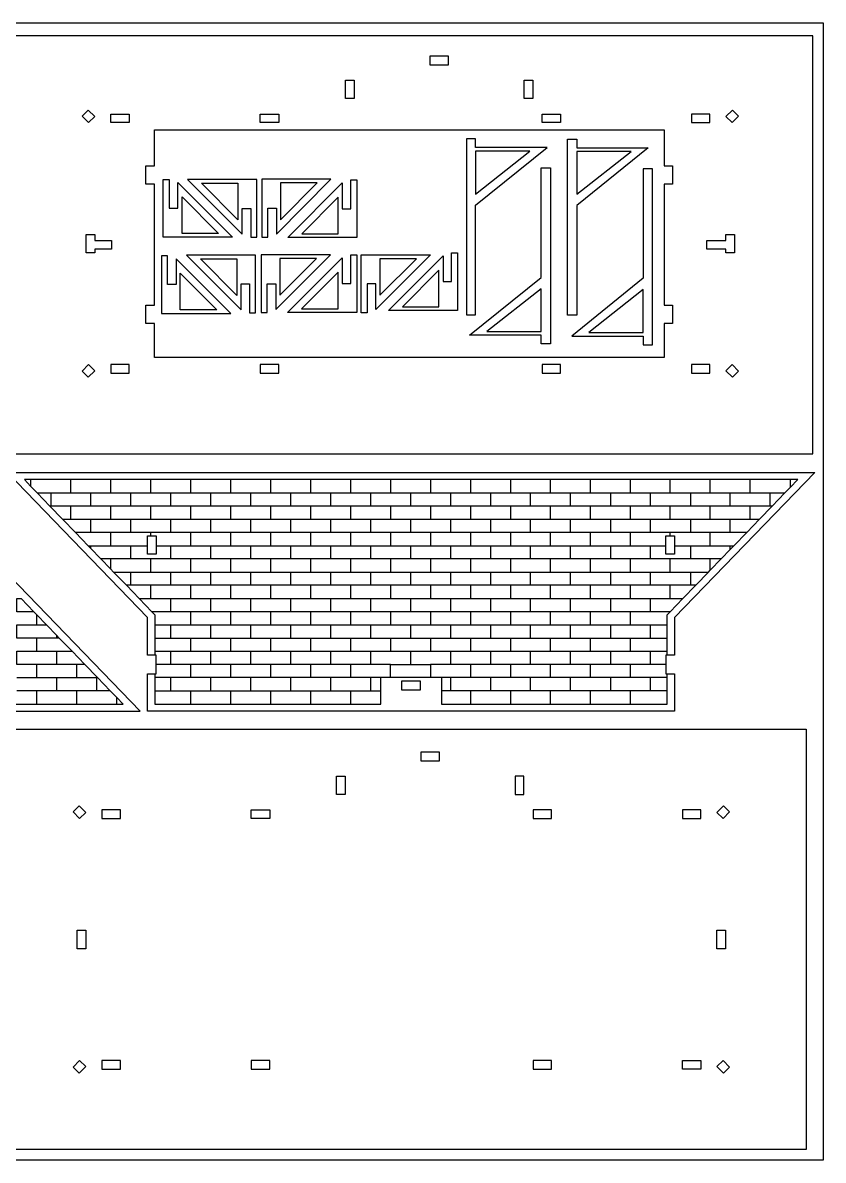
# Model space of a CAD drawing. Extents: x 6.2 to 29.2, y 10.5 to 27.
# Drawn here: x 17.58 to 29.17, y 10.54 to 26.99 of the extents above; entities that cross this region are included whole.
import ezdxf

# ---------------------------------------------------------------- set-up
doc = ezdxf.new("R2010")
doc.units = 0
doc.header["$MEASUREMENT"] = 0
doc.layers.get('0').update_dxf_attribs({"linetype": 'CONTINUOUS'})
doc.layers.add('ENGRAVING', color=1, linetype='CONTINUOUS')

msp = doc.modelspace()

# ---------------------------------------------------------------- linework, layer by layer
for points in [[(6.229, 10.538), (6.229, 26.994), (29.167, 26.994), (29.167, 10.538)], [(17.336, 20.758), (29.017, 20.758), (29.017, 26.807), (17.336, 26.807)], [(23.476, 26.509), (23.476, 26.384), (23.743, 26.384), (23.743, 26.509)], [(22.255, 25.896), (22.255, 26.163), (22.38, 26.163), (22.38, 25.896)], [(24.839, 25.896), (24.839, 26.163), (24.964, 26.163), (24.964, 25.896)], [(18.537, 25.549), (18.625, 25.638), (18.531, 25.732), (18.443, 25.644)], [(18.858, 25.549), (18.858, 25.674), (19.125, 25.674), (19.125, 25.549)], [(21.02, 25.549), (21.02, 25.674), (21.287, 25.674), (21.287, 25.549)], [(25.098, 25.549), (25.098, 25.674), (25.365, 25.674), (25.365, 25.549)], [(27.259, 25.674), (27.259, 25.549), (27.526, 25.549), (27.526, 25.674)], [(27.847, 25.549), (27.942, 25.644), (27.853, 25.732), (27.759, 25.638)], [(19.49, 22.151), (19.49, 22.641), (19.365, 22.641), (19.365, 22.908), (19.49, 22.908), (19.49, 24.657), (19.365, 24.657), (19.365, 24.924), (19.49, 24.924), (19.49, 25.447), (26.863, 25.447), (26.863, 24.924), (26.988, 24.924), (26.988, 24.657), (26.863, 24.657), (26.863, 22.908), (26.988, 22.908), (26.988, 22.641), (26.863, 22.641), (26.863, 22.151)], [(24.003, 25.314), (24.003, 22.768), (24.136, 22.768), (24.136, 24.354), (25.172, 25.189), (24.136, 25.189), (24.136, 25.314)], [(25.467, 22.766), (25.467, 25.312), (25.6, 25.312), (25.6, 25.187), (26.636, 25.187), (25.6, 24.351), (25.6, 22.766)], [(24.136, 24.515), (24.922, 25.136), (24.136, 25.136)], [(25.6, 24.513), (26.387, 25.133), (25.6, 25.133)], [(24.049, 22.473), (25.085, 23.308), (25.085, 24.894), (25.218, 24.894), (25.218, 22.348), (25.085, 22.348), (25.085, 22.473)], [(25.527, 22.462), (26.562, 22.462), (26.562, 22.337), (26.696, 22.337), (26.696, 24.883), (26.562, 24.883), (26.562, 23.297)], [(19.618, 23.892), (19.618, 24.728), (19.704, 24.728), (19.704, 24.31), (19.829, 24.31), (19.829, 24.683), (20.619, 23.892)], [(19.968, 24.727), (20.758, 23.936), (20.758, 24.309), (20.883, 24.309), (20.883, 23.891), (20.969, 23.891), (20.969, 24.727)], [(21.13, 23.893), (21.13, 24.311), (21.255, 24.311), (21.255, 23.938), (22.044, 24.729), (21.044, 24.729), (21.044, 23.893)], [(21.419, 23.886), (22.208, 24.677), (22.208, 24.304), (22.333, 24.304), (22.333, 24.722), (22.419, 24.722), (22.419, 23.886)], [(20.17, 24.674), (20.698, 24.674), (20.698, 24.143)], [(21.314, 24.145), (21.842, 24.676), (21.314, 24.676)], [(19.889, 23.945), (19.889, 24.476), (20.417, 23.945)], [(21.621, 23.94), (22.149, 23.94), (22.149, 24.47)], [(18.5, 23.665), (18.5, 23.932), (18.625, 23.932), (18.625, 23.845), (18.87, 23.845), (18.87, 23.72), (18.625, 23.72), (18.625, 23.665)], [(27.482, 23.72), (27.482, 23.845), (27.759, 23.845), (27.759, 23.932), (27.884, 23.932), (27.884, 23.665), (27.759, 23.665), (27.759, 23.72)], [(19.593, 22.788), (20.594, 22.788), (19.804, 23.579), (19.804, 23.206), (19.679, 23.206), (19.679, 23.624), (19.593, 23.624)], [(19.952, 23.633), (20.742, 22.842), (20.742, 23.215), (20.867, 23.215), (20.867, 22.797), (20.953, 22.797), (20.953, 23.633)], [(20.154, 23.579), (20.682, 23.579), (20.682, 23.049)], [(21.12, 22.8), (21.12, 23.218), (21.245, 23.218), (21.245, 22.845), (22.035, 23.636), (21.034, 23.636), (21.034, 22.8)], [(21.305, 23.052), (21.833, 23.583), (21.305, 23.583)], [(21.416, 22.803), (22.206, 23.594), (22.206, 23.22), (22.331, 23.22), (22.331, 23.638), (22.417, 23.638), (22.417, 22.803)], [(22.567, 22.799), (22.481, 22.799), (22.481, 23.635), (23.482, 23.635), (22.692, 22.844), (22.692, 23.217), (22.567, 23.217)], [(22.752, 23.051), (23.28, 23.581), (22.752, 23.581)], [(22.875, 22.832), (23.665, 23.623), (23.665, 23.25), (23.79, 23.25), (23.79, 23.668), (23.876, 23.668), (23.876, 22.832)], [(19.864, 22.841), (19.864, 23.372), (20.392, 22.841)], [(22.146, 22.856), (22.146, 23.386), (21.618, 22.856)], [(23.077, 22.886), (23.605, 22.886), (23.605, 23.416)], [(24.299, 22.526), (25.085, 22.526), (25.085, 23.147)], [(26.562, 23.136), (25.776, 22.515), (26.562, 22.515)], [(18.443, 21.953), (18.531, 21.865), (18.625, 21.959), (18.537, 22.048)], [(18.858, 21.923), (19.125, 21.923), (19.125, 22.048), (18.858, 22.048)], [(21.02, 22.048), (21.02, 21.923), (21.287, 21.923), (21.287, 22.048)], [(25.098, 21.923), (25.365, 21.923), (25.365, 22.048), (25.098, 22.048)], [(27.259, 21.923), (27.526, 21.923), (27.526, 22.048), (27.259, 22.048)], [(27.853, 21.865), (27.759, 21.959), (27.847, 22.048), (27.942, 21.953)], [(7.6, 17.033), (19.281, 17.033), (17.252, 19.134), (17.252, 19.677), (17.148, 19.677), (17.127, 19.677), (17.127, 19.811), (17.127, 19.944), (17.148, 19.944), (17.252, 19.944), (17.252, 20.488), (9.629, 20.488), (9.629, 19.944), (9.733, 19.944), (9.754, 19.944), (9.754, 19.811), (9.754, 19.677), (9.733, 19.677), (9.629, 19.677), (9.629, 19.134)], [(19.391, 17.034), (19.391, 17.577), (19.495, 17.577), (19.516, 17.577), (19.516, 17.711), (19.516, 17.844), (19.495, 17.844), (19.391, 17.844), (19.391, 18.388), (17.362, 20.488), (29.043, 20.488), (27.014, 18.388), (27.014, 17.844), (26.91, 17.844), (26.889, 17.844), (26.889, 17.711), (26.889, 17.577), (26.91, 17.577), (27.014, 17.577), (27.014, 17.034)], [(19.391, 19.304), (19.391, 19.429), (19.391, 19.571), (19.434, 19.571), (19.516, 19.571), (19.516, 19.429), (19.516, 19.304)], [(26.889, 19.304), (26.889, 19.429), (26.889, 19.571), (26.954, 19.571), (27.014, 19.571), (27.014, 19.304)], [(23.069, 17.339), (23.069, 17.476), (23.336, 17.476), (23.336, 17.339)], [(17.206, 10.691), (17.206, 16.772), (28.919, 16.772), (28.919, 10.691)], [(23.613, 16.317), (23.613, 16.442), (23.346, 16.442), (23.346, 16.317)], [(22.126, 15.829), (22.126, 16.096), (22.251, 16.096), (22.251, 15.829)], [(24.834, 15.829), (24.834, 16.096), (24.709, 16.096), (24.709, 15.829)], [(18.407, 15.482), (18.313, 15.577), (18.401, 15.665), (18.496, 15.571)], [(27.812, 15.577), (27.724, 15.665), (27.629, 15.571), (27.718, 15.482)], [(18.729, 15.607), (18.729, 15.482), (18.996, 15.482), (18.996, 15.607)], [(20.89, 15.482), (20.89, 15.607), (21.157, 15.607), (21.157, 15.482)], [(24.968, 15.607), (24.968, 15.482), (25.235, 15.482), (25.235, 15.607)], [(27.13, 15.482), (27.397, 15.482), (27.397, 15.607), (27.13, 15.607)], [(18.371, 13.598), (18.371, 13.865), (18.496, 13.865), (18.496, 13.598)], [(27.629, 13.598), (27.629, 13.865), (27.754, 13.865), (27.754, 13.598)], [(18.401, 11.798), (18.496, 11.892), (18.407, 11.981), (18.313, 11.886)], [(18.729, 11.856), (18.996, 11.856), (18.996, 11.981), (18.729, 11.981)], [(20.89, 11.856), (21.157, 11.856), (21.157, 11.981), (20.89, 11.981)], [(24.968, 11.856), (25.235, 11.856), (25.235, 11.981), (24.968, 11.981)], [(27.13, 11.856), (27.13, 11.981), (27.397, 11.981), (27.397, 11.856)], [(27.724, 11.798), (27.629, 11.892), (27.718, 11.981), (27.812, 11.886)]]:
    msp.add_lwpolyline(points, close=True)
at = {"layer": 'ENGRAVING'}
for points in [[(18.277, 20.384), (17.698, 20.384), (17.608, 20.384), (17.698, 20.29)], [(17.698, 20.384), (17.698, 20.29)], [(17.698, 20.29), (17.792, 20.193)], [(18.855, 20.384), (18.277, 20.384)], [(18.277, 20.384), (18.277, 20.193)], [(18.855, 20.384), (18.855, 20.193)], [(19.434, 20.384), (18.855, 20.384)], [(20.012, 20.384), (19.434, 20.384)], [(19.434, 20.384), (19.434, 20.193)], [(20.012, 20.384), (20.012, 20.193)], [(20.591, 20.384), (20.012, 20.384)], [(20.591, 20.384), (20.591, 20.193), (20.88, 20.193)], [(21.169, 20.384), (20.591, 20.384)], [(21.748, 20.384), (21.169, 20.384), (21.169, 20.193)], [(21.748, 20.384), (21.748, 20.193)], [(22.326, 20.384), (21.748, 20.384)], [(22.326, 20.384), (22.326, 20.193)], [(22.905, 20.384), (22.326, 20.384)], [(22.905, 20.384), (22.905, 20.193)], [(23.483, 20.384), (22.905, 20.384)], [(24.062, 20.384), (23.483, 20.384)], [(23.483, 20.384), (23.483, 20.193)], [(24.062, 20.384), (24.062, 20.193)], [(24.64, 20.384), (24.062, 20.384)], [(24.64, 20.384), (24.64, 20.193)], [(28.111, 20.384), (27.533, 20.384), (26.954, 20.384), (26.376, 20.384), (25.797, 20.384), (25.219, 20.384), (24.64, 20.384)], [(25.219, 20.193), (25.219, 20.384)], [(25.797, 20.193), (25.797, 20.384)], [(26.376, 20.193), (26.376, 20.384)], [(26.954, 20.193), (26.954, 20.384)], [(27.533, 20.193), (27.533, 20.384)], [(28.06, 19.62), (28.244, 19.811), (28.429, 20.002), (28.613, 20.193), (28.69, 20.272), (28.798, 20.384)], [(28.111, 20.193), (28.111, 20.384)], [(28.69, 20.384), (28.111, 20.384)], [(28.69, 20.384), (28.69, 20.272)], [(28.798, 20.384), (28.69, 20.384)], [(17.792, 20.193), (17.988, 20.193)], [(17.792, 20.193), (17.977, 20.002)], [(17.988, 20.193), (17.988, 20.002)], [(17.988, 20.193), (18.277, 20.193)], [(18.277, 20.193), (18.566, 20.193), (18.855, 20.193)], [(18.566, 20.193), (18.566, 20.002)], [(18.855, 20.193), (19.145, 20.193)], [(19.145, 20.193), (19.434, 20.193)], [(19.145, 20.193), (19.145, 20.002)], [(19.434, 20.193), (19.723, 20.193)], [(19.723, 20.193), (20.012, 20.193)], [(19.723, 20.193), (19.723, 20.002)], [(20.012, 20.193), (20.302, 20.193)], [(20.302, 20.193), (20.591, 20.193)], [(20.302, 20.193), (20.302, 20.002)], [(20.88, 20.193), (21.169, 20.193)], [(20.88, 20.193), (20.88, 20.002)], [(21.169, 20.193), (21.459, 20.193), (21.748, 20.193)], [(21.459, 20.193), (21.459, 20.002)], [(21.748, 20.193), (22.037, 20.193), (22.326, 20.193)], [(22.037, 20.193), (22.037, 20.002)], [(22.326, 20.193), (22.616, 20.193), (22.905, 20.193)], [(22.616, 20.193), (22.616, 20.002)], [(22.905, 20.193), (23.194, 20.193)], [(23.194, 20.193), (23.483, 20.193)], [(23.194, 20.193), (23.194, 20.002)], [(23.483, 20.193), (23.773, 20.193)], [(23.773, 20.193), (24.062, 20.193)], [(23.773, 20.193), (23.773, 20.002)], [(24.062, 20.193), (24.351, 20.193)], [(24.351, 20.193), (24.64, 20.193)], [(24.351, 20.193), (24.351, 20.002)], [(24.64, 20.193), (24.93, 20.193)], [(24.93, 20.002), (24.93, 20.193)], [(24.93, 20.193), (25.219, 20.193), (25.508, 20.193), (25.797, 20.193), (26.087, 20.193), (26.376, 20.193), (26.665, 20.193), (26.954, 20.193), (27.244, 20.193), (27.533, 20.193)], [(25.508, 20.002), (25.508, 20.193)], [(26.087, 20.193), (26.087, 20.002)], [(26.665, 20.002), (26.665, 20.193)], [(27.244, 20.193), (27.244, 20.002)], [(27.533, 20.193), (27.822, 20.193), (28.111, 20.193), (28.401, 20.193)], [(27.822, 20.002), (27.822, 20.193)], [(28.401, 20.002), (28.401, 20.193)], [(28.401, 20.193), (28.613, 20.193)], [(17.988, 20.002), (17.977, 20.002)], [(17.977, 20.002), (18.161, 19.811)], [(18.277, 20.002), (17.988, 20.002)], [(18.566, 20.002), (18.277, 20.002)], [(18.277, 20.002), (18.277, 19.811)], [(18.855, 20.002), (18.566, 20.002)], [(19.145, 20.002), (18.855, 20.002)], [(18.855, 20.002), (18.855, 19.811)], [(19.434, 20.002), (19.145, 20.002)], [(19.723, 20.002), (19.434, 20.002)], [(19.434, 20.002), (19.434, 19.811)], [(20.012, 20.002), (19.723, 20.002)], [(20.012, 20.002), (20.012, 19.811), (20.302, 19.811)], [(20.302, 20.002), (20.012, 20.002)], [(20.591, 20.002), (20.302, 20.002)], [(20.591, 20.002), (20.591, 19.811)], [(20.88, 20.002), (20.591, 20.002)], [(21.169, 20.002), (20.88, 20.002)], [(21.169, 20.002), (21.169, 19.811)], [(21.459, 20.002), (21.169, 20.002)], [(21.748, 20.002), (21.459, 20.002)], [(22.037, 20.002), (21.748, 20.002)], [(21.748, 20.002), (21.748, 19.811)], [(22.326, 20.002), (22.037, 20.002)], [(22.326, 20.002), (22.326, 19.811)], [(22.616, 20.002), (22.326, 20.002)], [(22.905, 20.002), (22.616, 20.002)], [(22.905, 20.002), (22.905, 19.811)], [(23.194, 20.002), (22.905, 20.002)], [(23.483, 20.002), (23.194, 20.002)], [(23.773, 20.002), (23.483, 20.002)], [(23.483, 20.002), (23.483, 19.811)], [(24.062, 20.002), (23.773, 20.002)], [(24.062, 20.002), (24.062, 19.811)], [(24.351, 20.002), (24.062, 20.002)], [(24.64, 20.002), (24.351, 20.002)], [(24.64, 20.002), (24.64, 19.811)], [(24.93, 20.002), (24.64, 20.002)], [(25.219, 20.002), (24.93, 20.002)], [(25.219, 19.811), (25.219, 20.002)], [(25.508, 20.002), (25.219, 20.002)], [(25.797, 20.002), (25.508, 20.002)], [(26.087, 20.002), (25.797, 20.002)], [(25.797, 19.811), (25.797, 20.002)], [(26.376, 20.002), (26.087, 20.002)], [(26.376, 19.811), (26.376, 20.002)], [(26.665, 20.002), (26.376, 20.002)], [(27.244, 20.002), (26.954, 20.002), (26.665, 20.002)], [(26.954, 19.811), (26.954, 20.002)], [(27.533, 20.002), (27.244, 20.002)], [(27.822, 20.002), (27.533, 20.002)], [(27.533, 19.811), (27.533, 20.002)], [(28.111, 20.002), (27.822, 20.002)], [(28.401, 20.002), (28.111, 20.002)], [(28.111, 19.811), (28.111, 20.002)], [(28.429, 20.002), (28.401, 20.002)], [(18.161, 19.811), (18.277, 19.811)], [(18.161, 19.811), (18.346, 19.62)], [(18.277, 19.811), (18.566, 19.811)], [(18.566, 19.811), (18.566, 19.62)], [(18.566, 19.811), (18.855, 19.811)], [(18.855, 19.811), (19.145, 19.811)], [(19.145, 19.811), (19.145, 19.62)], [(19.145, 19.811), (19.434, 19.811)], [(19.434, 19.811), (19.723, 19.811)], [(19.723, 19.811), (20.012, 19.811)], [(19.723, 19.811), (19.723, 19.62)], [(20.302, 19.811), (20.302, 19.62)], [(20.302, 19.811), (20.591, 19.811)], [(20.591, 19.811), (20.88, 19.811)], [(20.88, 19.811), (21.169, 19.811)], [(20.88, 19.811), (20.88, 19.62)], [(21.169, 19.811), (21.459, 19.811)], [(21.459, 19.811), (21.459, 19.62)], [(21.459, 19.811), (21.748, 19.811)], [(21.748, 19.811), (22.037, 19.811)], [(22.037, 19.811), (22.037, 19.62)], [(22.037, 19.811), (22.326, 19.811)], [(22.326, 19.811), (22.616, 19.811)], [(22.616, 19.811), (22.616, 19.62)], [(22.616, 19.811), (22.905, 19.811)], [(22.905, 19.811), (23.194, 19.811)], [(23.194, 19.811), (23.483, 19.811)], [(23.194, 19.811), (23.194, 19.62)], [(23.483, 19.811), (23.773, 19.811)], [(23.773, 19.811), (23.773, 19.62)], [(23.773, 19.811), (24.062, 19.811)], [(24.062, 19.811), (24.351, 19.811)], [(24.351, 19.811), (24.64, 19.811)], [(24.351, 19.811), (24.351, 19.62)], [(24.64, 19.811), (24.93, 19.811)], [(24.93, 19.62), (24.93, 19.811)], [(24.93, 19.811), (25.219, 19.811)], [(25.219, 19.811), (25.508, 19.811)], [(25.508, 19.811), (25.797, 19.811)], [(25.797, 19.62), (25.508, 19.62), (25.508, 19.811)], [(25.797, 19.811), (26.087, 19.811)], [(26.087, 19.811), (26.087, 19.62)], [(26.087, 19.811), (26.376, 19.811)], [(26.376, 19.811), (26.665, 19.811)], [(26.665, 19.62), (26.665, 19.811), (26.954, 19.811)], [(26.954, 19.811), (27.244, 19.811)], [(27.244, 19.811), (27.533, 19.811)], [(27.244, 19.811), (27.244, 19.62)], [(27.533, 19.811), (27.822, 19.811)], [(27.822, 19.811), (28.111, 19.811)], [(27.822, 19.62), (27.822, 19.811)], [(28.111, 19.811), (28.244, 19.811)], [(18.566, 19.62), (18.346, 19.62)], [(18.346, 19.62), (18.53, 19.429)], [(18.855, 19.62), (18.566, 19.62)], [(19.145, 19.62), (18.855, 19.62)], [(18.855, 19.62), (18.855, 19.429)], [(19.434, 19.62), (19.145, 19.62)], [(19.723, 19.62), (19.434, 19.62)], [(19.434, 19.62), (19.434, 19.571)], [(20.012, 19.62), (19.723, 19.62)], [(20.012, 19.62), (20.012, 19.429)], [(20.302, 19.62), (20.012, 19.62)], [(20.591, 19.62), (20.302, 19.62)], [(20.88, 19.62), (20.591, 19.62)], [(20.591, 19.62), (20.591, 19.429)], [(21.169, 19.62), (20.88, 19.62)], [(21.169, 19.62), (21.169, 19.429)], [(21.459, 19.62), (21.169, 19.62)], [(21.748, 19.62), (21.459, 19.62)], [(22.037, 19.62), (21.748, 19.62)], [(21.748, 19.62), (21.748, 19.429)], [(22.326, 19.62), (22.037, 19.62)], [(22.326, 19.62), (22.326, 19.429)], [(22.616, 19.62), (22.326, 19.62)], [(22.905, 19.62), (22.616, 19.62)], [(23.194, 19.62), (22.905, 19.62)], [(22.905, 19.62), (22.905, 19.429)], [(23.773, 19.62), (23.483, 19.62), (23.194, 19.62)], [(23.483, 19.62), (23.483, 19.429)], [(24.062, 19.62), (23.773, 19.62)], [(24.062, 19.62), (24.062, 19.429)], [(24.351, 19.62), (24.062, 19.62)], [(24.93, 19.62), (24.64, 19.62), (24.351, 19.62)], [(24.64, 19.62), (24.64, 19.429)], [(25.508, 19.62), (25.219, 19.62), (24.93, 19.62)], [(25.219, 19.429), (25.219, 19.62)], [(26.087, 19.62), (25.797, 19.62)], [(25.797, 19.429), (25.797, 19.62)], [(26.376, 19.62), (26.087, 19.62)], [(26.376, 19.429), (26.376, 19.62)], [(26.665, 19.62), (26.376, 19.62)], [(26.954, 19.62), (26.665, 19.62)], [(27.533, 19.62), (27.244, 19.62), (26.954, 19.62)], [(26.954, 19.571), (26.954, 19.62)], [(27.822, 19.62), (27.533, 19.62)], [(27.533, 19.429), (27.533, 19.62)], [(28.06, 19.62), (27.822, 19.62)], [(27.875, 19.429), (28.06, 19.62)], [(18.53, 19.429), (18.566, 19.392)], [(18.53, 19.429), (18.566, 19.429)], [(18.566, 19.429), (18.855, 19.429)], [(18.566, 19.429), (18.566, 19.392)], [(18.855, 19.429), (19.145, 19.429)], [(19.145, 19.429), (19.145, 19.238)], [(19.145, 19.429), (19.391, 19.429)], [(19.516, 19.429), (19.723, 19.429)], [(19.723, 19.429), (19.723, 19.238)], [(19.723, 19.429), (20.012, 19.429)], [(20.012, 19.429), (20.302, 19.429)], [(20.302, 19.429), (20.591, 19.429)], [(20.302, 19.429), (20.302, 19.238)], [(20.591, 19.429), (20.88, 19.429)], [(20.88, 19.429), (20.88, 19.238)], [(20.88, 19.429), (21.169, 19.429)], [(21.169, 19.429), (21.459, 19.429)], [(21.459, 19.429), (21.459, 19.238)], [(21.459, 19.429), (21.748, 19.429)], [(21.748, 19.429), (22.037, 19.429)], [(22.037, 19.429), (22.326, 19.429)], [(22.037, 19.429), (22.037, 19.238)], [(22.326, 19.429), (22.616, 19.429)], [(22.616, 19.429), (22.616, 19.238)], [(22.616, 19.429), (22.905, 19.429)], [(22.905, 19.429), (23.194, 19.429)], [(23.194, 19.429), (23.194, 19.238)], [(23.194, 19.429), (23.483, 19.429)], [(23.483, 19.429), (23.773, 19.429)], [(23.773, 19.429), (24.062, 19.429)], [(23.773, 19.429), (23.773, 19.238)], [(24.062, 19.429), (24.351, 19.429)], [(24.351, 19.429), (24.351, 19.238)], [(24.351, 19.429), (24.64, 19.429)], [(24.64, 19.429), (24.93, 19.429)], [(24.93, 19.238), (24.93, 19.429)], [(24.93, 19.429), (25.219, 19.429)], [(25.219, 19.429), (25.508, 19.429)], [(25.508, 19.238), (25.508, 19.429)], [(25.508, 19.429), (25.797, 19.429)], [(25.797, 19.429), (26.087, 19.429)], [(26.087, 19.429), (26.087, 19.238)], [(26.087, 19.429), (26.376, 19.429)], [(26.376, 19.429), (26.665, 19.429)], [(26.665, 19.429), (26.889, 19.429)], [(26.665, 19.238), (26.665, 19.429)], [(27.244, 19.429), (27.244, 19.238), (26.954, 19.238)], [(27.014, 19.429), (27.244, 19.429)], [(27.244, 19.429), (27.533, 19.429)], [(27.533, 19.429), (27.822, 19.429)], [(27.822, 19.374), (27.822, 19.429)], [(27.822, 19.429), (27.875, 19.429)], [(27.822, 19.374), (27.875, 19.429)], [(18.566, 19.392), (18.715, 19.238)], [(27.691, 19.238), (27.822, 19.374)], [(18.855, 19.238), (18.715, 19.238)], [(18.715, 19.238), (18.855, 19.093)], [(19.145, 19.238), (18.855, 19.238)], [(18.855, 19.238), (18.855, 19.093)], [(18.855, 19.093), (18.899, 19.047)], [(19.434, 19.238), (19.145, 19.238)], [(19.723, 19.238), (19.434, 19.238)], [(19.434, 19.238), (19.434, 19.047)], [(20.012, 19.238), (19.723, 19.238)], [(20.302, 19.238), (20.012, 19.238)], [(20.012, 19.238), (20.012, 19.047)], [(20.591, 19.238), (20.302, 19.238)], [(20.591, 19.238), (20.591, 19.047)], [(20.88, 19.238), (20.591, 19.238)], [(21.169, 19.238), (20.88, 19.238)], [(21.459, 19.238), (21.169, 19.238)], [(21.169, 19.238), (21.169, 19.047)], [(21.748, 19.238), (21.459, 19.238)], [(22.037, 19.238), (21.748, 19.238)], [(21.748, 19.238), (21.748, 19.047)], [(22.326, 19.238), (22.037, 19.238)], [(22.616, 19.238), (22.326, 19.238)], [(22.326, 19.238), (22.326, 19.047)], [(22.905, 19.238), (22.616, 19.238)], [(23.194, 19.238), (22.905, 19.238)], [(22.905, 19.238), (22.905, 19.047)], [(23.483, 19.238), (23.194, 19.238)], [(23.773, 19.238), (23.483, 19.238)], [(23.483, 19.238), (23.483, 19.047)], [(24.062, 19.238), (23.773, 19.238)], [(24.351, 19.238), (24.062, 19.238)], [(24.062, 19.238), (24.062, 19.047)], [(24.64, 19.238), (24.351, 19.238)], [(24.93, 19.238), (24.64, 19.238)], [(24.64, 19.238), (24.64, 19.047)], [(25.219, 19.047), (25.219, 19.238), (24.93, 19.238)], [(25.797, 19.238), (25.508, 19.238), (25.219, 19.238)], [(26.087, 19.238), (25.797, 19.238)], [(25.797, 19.047), (25.797, 19.238)], [(26.376, 19.238), (26.087, 19.238)], [(26.665, 19.238), (26.376, 19.238)], [(26.376, 19.047), (26.376, 19.238)], [(26.954, 19.238), (26.665, 19.238)], [(26.954, 19.047), (26.954, 19.238)], [(27.533, 19.238), (27.244, 19.238)], [(27.533, 19.075), (27.533, 19.238)], [(27.691, 19.238), (27.533, 19.238)], [(27.533, 19.075), (27.691, 19.238)], [(18.899, 19.047), (19.084, 18.856)], [(18.899, 19.047), (19.145, 19.047)], [(19.145, 19.047), (19.145, 18.856)], [(19.145, 19.047), (19.434, 19.047)], [(19.434, 19.047), (19.723, 19.047)], [(19.723, 19.047), (19.723, 18.856)], [(19.723, 19.047), (20.012, 19.047)], [(20.012, 19.047), (20.302, 19.047)], [(20.302, 19.047), (20.302, 18.856)], [(20.302, 19.047), (20.591, 19.047)], [(20.591, 19.047), (20.88, 19.047)], [(20.88, 19.047), (21.169, 19.047)], [(20.88, 19.047), (20.88, 18.856)], [(21.169, 19.047), (21.459, 19.047)], [(21.459, 19.047), (21.748, 19.047)], [(21.459, 19.047), (21.459, 18.856)], [(21.748, 19.047), (22.037, 19.047)], [(22.037, 19.047), (22.326, 19.047)], [(22.037, 19.047), (22.037, 18.856)], [(22.326, 19.047), (22.616, 19.047)], [(22.616, 19.047), (22.905, 19.047)], [(22.616, 19.047), (22.616, 18.856)], [(22.905, 19.047), (23.194, 19.047)], [(23.194, 19.047), (23.483, 19.047)], [(23.194, 19.047), (23.194, 18.856)], [(23.483, 19.047), (23.773, 19.047)], [(23.773, 19.047), (23.773, 18.856)], [(23.773, 19.047), (24.062, 19.047)], [(24.062, 19.047), (24.351, 19.047)], [(24.351, 19.047), (24.64, 19.047)], [(24.351, 19.047), (24.351, 18.856)], [(24.64, 19.047), (24.93, 19.047)], [(24.93, 18.856), (24.93, 19.047)], [(24.93, 19.047), (25.219, 19.047)], [(25.219, 19.047), (25.508, 19.047)], [(25.508, 18.856), (25.508, 19.047)], [(25.508, 19.047), (25.797, 19.047)], [(25.797, 19.047), (26.087, 19.047)], [(26.087, 19.047), (26.376, 19.047)], [(26.087, 19.047), (26.087, 18.856)], [(26.376, 19.047), (26.665, 19.047)], [(26.665, 19.047), (26.954, 19.047)], [(26.665, 18.856), (26.665, 19.047)], [(26.954, 19.047), (27.244, 19.047)], [(27.137, 18.665), (27.322, 18.856), (27.506, 19.047)], [(27.244, 19.047), (27.506, 19.047)], [(27.244, 19.047), (27.244, 18.856)], [(27.506, 19.047), (27.533, 19.075)], [(19.145, 18.856), (19.084, 18.856)], [(19.084, 18.856), (19.268, 18.665)], [(19.434, 18.856), (19.145, 18.856)], [(19.723, 18.856), (19.434, 18.856)], [(19.434, 18.856), (19.434, 18.665)], [(20.012, 18.856), (19.723, 18.856)], [(20.302, 18.856), (20.012, 18.856)], [(20.012, 18.856), (20.012, 18.665)], [(20.591, 18.856), (20.302, 18.856)], [(20.88, 18.856), (20.591, 18.856)], [(20.591, 18.856), (20.591, 18.665)], [(21.169, 18.856), (20.88, 18.856)], [(21.459, 18.856), (21.169, 18.856)], [(21.169, 18.856), (21.169, 18.665)], [(21.748, 18.856), (21.459, 18.856)], [(21.748, 18.856), (21.748, 18.665)], [(22.037, 18.856), (21.748, 18.856)], [(22.326, 18.856), (22.037, 18.856)], [(22.616, 18.856), (22.326, 18.856)], [(22.326, 18.856), (22.326, 18.665)], [(22.905, 18.856), (22.616, 18.856)], [(23.194, 18.856), (22.905, 18.856)], [(22.905, 18.856), (22.905, 18.665)], [(23.483, 18.856), (23.194, 18.856)], [(23.483, 18.856), (23.483, 18.665)], [(23.773, 18.856), (23.483, 18.856)], [(24.062, 18.856), (23.773, 18.856)], [(24.351, 18.856), (24.062, 18.856)], [(24.062, 18.856), (24.062, 18.665)], [(24.64, 18.856), (24.351, 18.856)], [(24.64, 18.856), (24.64, 18.665)], [(25.219, 18.856), (24.93, 18.856), (24.64, 18.856)], [(25.797, 18.856), (25.508, 18.856), (25.219, 18.856)], [(25.219, 18.665), (25.219, 18.856)], [(25.797, 18.665), (25.797, 18.856)], [(26.087, 18.856), (25.797, 18.856)], [(26.376, 18.665), (26.376, 18.856), (26.087, 18.856)], [(26.665, 18.665), (26.954, 18.665), (26.954, 18.856), (26.665, 18.856), (26.376, 18.856)], [(27.244, 18.856), (26.954, 18.856)], [(27.322, 18.856), (27.244, 18.856)], [(17.744, 18.474), (17.499, 18.474), (17.499, 18.665), (17.56, 18.665)], [(17.744, 18.474), (17.56, 18.665)], [(19.268, 18.665), (19.453, 18.474)], [(19.268, 18.665), (19.434, 18.665)], [(19.434, 18.665), (19.723, 18.665)], [(19.723, 18.665), (20.012, 18.665)], [(19.723, 18.665), (19.723, 18.474)], [(20.012, 18.665), (20.302, 18.665)], [(20.302, 18.665), (20.302, 18.474)], [(20.302, 18.665), (20.591, 18.665)], [(20.591, 18.665), (20.88, 18.665)], [(20.88, 18.665), (21.169, 18.665)], [(20.88, 18.665), (20.88, 18.474)], [(21.169, 18.665), (21.459, 18.665)], [(21.459, 18.665), (21.748, 18.665)], [(21.459, 18.665), (21.459, 18.474)], [(21.748, 18.665), (22.037, 18.665)], [(22.037, 18.665), (22.037, 18.474)], [(22.037, 18.665), (22.326, 18.665)], [(22.326, 18.665), (22.616, 18.665)], [(22.616, 18.665), (22.905, 18.665)], [(22.616, 18.665), (22.616, 18.474)], [(22.905, 18.665), (23.194, 18.665)], [(23.194, 18.665), (23.483, 18.665)], [(23.194, 18.665), (23.194, 18.474)], [(23.483, 18.665), (23.773, 18.665)], [(23.773, 18.665), (23.773, 18.474)], [(23.773, 18.665), (24.062, 18.665)], [(24.062, 18.665), (24.351, 18.665)], [(24.351, 18.665), (24.351, 18.474)], [(24.351, 18.665), (24.64, 18.665)], [(24.64, 18.665), (24.93, 18.665)], [(24.93, 18.665), (25.219, 18.665)], [(24.93, 18.474), (24.93, 18.665)], [(25.219, 18.665), (25.508, 18.665)], [(25.508, 18.665), (25.797, 18.665)], [(25.508, 18.474), (25.508, 18.665)], [(25.797, 18.665), (26.087, 18.665)], [(26.087, 18.665), (26.376, 18.665)], [(26.087, 18.665), (26.087, 18.474)], [(26.376, 18.665), (26.665, 18.665)], [(26.665, 18.474), (26.665, 18.665)], [(26.953, 18.474), (27.137, 18.665)], [(26.954, 18.665), (27.137, 18.665)], [(17.788, 18.429), (17.744, 18.474)], [(19.723, 18.474), (19.453, 18.474)], [(19.453, 18.474), (19.495, 18.43)], [(20.302, 18.474), (20.012, 18.474), (19.723, 18.474)], [(20.012, 18.474), (20.012, 18.284)], [(20.591, 18.474), (20.302, 18.474)], [(20.591, 18.474), (20.591, 18.284)], [(20.88, 18.474), (20.591, 18.474)], [(21.169, 18.474), (20.88, 18.474)], [(21.169, 18.474), (21.169, 18.284)], [(21.459, 18.474), (21.169, 18.474)], [(21.748, 18.474), (21.459, 18.474)], [(21.748, 18.474), (21.748, 18.284)], [(22.037, 18.474), (21.748, 18.474)], [(22.326, 18.474), (22.037, 18.474)], [(22.616, 18.474), (22.326, 18.474)], [(22.326, 18.474), (22.326, 18.284)], [(22.905, 18.474), (22.616, 18.474)], [(23.194, 18.474), (22.905, 18.474)], [(22.905, 18.474), (22.905, 18.284)], [(23.483, 18.474), (23.194, 18.474)], [(23.773, 18.474), (23.483, 18.474)], [(23.483, 18.474), (23.483, 18.284)], [(24.062, 18.474), (23.773, 18.474)], [(24.351, 18.474), (24.062, 18.474)], [(24.062, 18.474), (24.062, 18.284)], [(24.64, 18.474), (24.351, 18.474)], [(24.64, 18.474), (24.64, 18.284)], [(25.219, 18.284), (25.219, 18.474), (24.93, 18.474), (24.64, 18.474)], [(25.797, 18.474), (25.508, 18.474), (25.219, 18.474)], [(26.087, 18.474), (25.797, 18.474)], [(25.797, 18.284), (25.797, 18.474)], [(26.376, 18.474), (26.087, 18.474)], [(26.953, 18.474), (26.665, 18.474), (26.376, 18.474)], [(26.376, 18.284), (26.376, 18.474)], [(26.91, 18.43), (26.953, 18.474)], [(17.788, 18.092), (17.499, 18.092), (17.499, 18.283), (17.788, 18.283)], [(17.929, 18.283), (17.788, 18.429)], [(17.788, 18.283), (17.788, 18.429)], [(17.788, 18.283), (17.929, 18.283)], [(18.077, 18.13), (17.929, 18.283)], [(19.495, 18.43), (19.495, 18.284)], [(19.495, 18.284), (19.723, 18.284)], [(19.495, 18.284), (19.495, 18.093)], [(19.723, 18.284), (20.012, 18.284)], [(19.723, 18.284), (19.723, 18.093)], [(20.012, 18.284), (20.302, 18.284)], [(20.302, 18.284), (20.302, 18.093)], [(20.302, 18.284), (20.591, 18.284)], [(20.591, 18.284), (20.88, 18.284)], [(20.88, 18.284), (20.88, 18.093)], [(20.88, 18.284), (21.169, 18.284)], [(21.169, 18.284), (21.459, 18.284)], [(21.459, 18.284), (21.748, 18.284)], [(21.459, 18.284), (21.459, 18.093)], [(21.748, 18.284), (22.037, 18.284)], [(22.037, 18.284), (22.037, 18.093)], [(22.037, 18.284), (22.326, 18.284)], [(22.326, 18.284), (22.616, 18.284)], [(22.616, 18.284), (22.905, 18.284)], [(22.616, 18.284), (22.616, 18.093)], [(22.905, 18.284), (23.194, 18.284)], [(23.194, 18.284), (23.483, 18.284)], [(23.194, 18.284), (23.194, 18.093), (23.483, 18.093)], [(23.483, 18.284), (23.773, 18.284)], [(23.773, 18.284), (24.062, 18.284), (24.351, 18.284), (24.351, 18.093)], [(23.773, 18.284), (23.773, 18.093)], [(24.351, 18.284), (24.64, 18.284)], [(24.64, 18.284), (24.93, 18.284)], [(24.93, 18.284), (25.219, 18.284)], [(24.93, 18.093), (24.93, 18.284)], [(25.219, 18.284), (25.508, 18.284)], [(25.508, 18.284), (25.797, 18.284)], [(25.508, 18.093), (25.508, 18.284)], [(25.797, 18.284), (26.087, 18.284)], [(26.087, 18.284), (26.376, 18.284)], [(26.087, 18.284), (26.087, 18.093), (26.376, 18.093)], [(26.376, 18.284), (26.665, 18.284)], [(26.665, 18.093), (26.665, 18.284)], [(26.665, 18.284), (26.91, 18.284)], [(26.91, 18.284), (26.91, 18.43)], [(26.91, 18.093), (26.91, 18.284)], [(18.077, 18.092), (18.077, 18.13)], [(18.113, 18.092), (18.077, 18.13)], [(17.788, 17.901), (17.788, 18.092)], [(18.077, 18.092), (17.788, 18.092)], [(18.113, 18.092), (18.077, 18.092)], [(18.297, 17.901), (18.113, 18.092)], [(19.495, 18.093), (19.723, 18.093)], [(19.495, 18.093), (19.495, 17.902)], [(19.723, 18.093), (20.012, 18.093), (20.302, 18.093)], [(20.012, 18.093), (20.012, 17.902), (20.302, 17.902), (20.591, 17.902)], [(20.302, 18.093), (20.591, 18.093)], [(20.591, 18.093), (20.88, 18.093)], [(20.591, 18.093), (20.591, 17.902), (20.88, 17.902), (21.169, 17.902)], [(20.88, 18.093), (21.169, 18.093)], [(21.169, 18.093), (21.169, 17.902)], [(21.169, 18.093), (21.459, 18.093)], [(21.459, 18.093), (21.748, 18.093), (22.037, 18.093)], [(21.748, 18.093), (21.748, 17.902)], [(22.037, 18.093), (22.326, 18.093)], [(22.326, 18.093), (22.616, 18.093)], [(22.326, 18.093), (22.326, 17.902), (22.616, 17.902), (22.905, 17.902)], [(22.616, 18.093), (22.905, 18.093)], [(22.905, 18.093), (23.194, 18.093)], [(22.905, 18.093), (22.905, 17.902), (23.194, 17.902), (23.483, 17.902)], [(23.483, 18.093), (23.773, 18.093)], [(23.483, 18.093), (23.483, 17.902), (23.773, 17.902), (24.062, 17.902)], [(23.773, 18.093), (24.062, 18.093)], [(24.062, 18.093), (24.351, 18.093)], [(24.062, 18.093), (24.062, 17.902), (24.351, 17.902), (24.64, 17.902)], [(24.351, 18.093), (24.64, 18.093)], [(24.64, 18.093), (24.93, 18.093)], [(24.64, 18.093), (24.64, 17.902)], [(24.93, 18.093), (25.219, 18.093)], [(25.219, 18.093), (25.508, 18.093)], [(25.219, 17.902), (25.219, 18.093)], [(25.508, 18.093), (25.797, 18.093)], [(25.508, 17.902), (25.797, 17.902), (25.797, 18.093)], [(25.797, 18.093), (26.087, 18.093)], [(26.376, 18.093), (26.665, 18.093)], [(26.376, 17.902), (26.376, 18.093)], [(26.665, 18.093), (26.91, 18.093)], [(26.91, 17.902), (26.91, 18.093)], [(18.077, 17.71), (17.788, 17.71), (17.499, 17.71), (17.499, 17.901), (17.788, 17.901), (18.077, 17.901)], [(18.077, 17.71), (18.077, 17.901)], [(18.077, 17.901), (18.297, 17.901)], [(18.482, 17.71), (18.297, 17.901)], [(19.495, 17.902), (19.723, 17.902), (20.012, 17.902)], [(19.495, 17.902), (19.495, 17.844)], [(19.723, 17.902), (19.723, 17.711)], [(20.302, 17.902), (20.302, 17.711)], [(20.88, 17.902), (20.88, 17.711)], [(21.169, 17.902), (21.459, 17.902), (21.748, 17.902)], [(21.459, 17.902), (21.459, 17.711)], [(21.748, 17.902), (22.037, 17.902)], [(22.037, 17.902), (22.326, 17.902)], [(22.037, 17.902), (22.037, 17.711)], [(22.616, 17.902), (22.616, 17.711)], [(23.194, 17.902), (23.194, 17.711)], [(23.773, 17.902), (23.773, 17.711)], [(24.351, 17.902), (24.351, 17.711)], [(24.64, 17.902), (24.93, 17.902)], [(24.93, 17.902), (25.219, 17.902)], [(24.93, 17.711), (24.93, 17.902)], [(25.219, 17.902), (25.508, 17.902)], [(25.508, 17.711), (25.508, 17.902)], [(25.797, 17.902), (26.087, 17.902)], [(26.087, 17.902), (26.376, 17.902)], [(26.087, 17.902), (26.087, 17.711)], [(26.376, 17.902), (26.665, 17.902)], [(26.665, 17.711), (26.665, 17.902)], [(26.665, 17.902), (26.91, 17.902)], [(26.91, 17.844), (26.91, 17.902)], [(17.788, 17.52), (17.788, 17.71)], [(18.366, 17.71), (18.077, 17.71)], [(18.366, 17.52), (18.366, 17.71)], [(18.482, 17.71), (18.366, 17.71)], [(18.666, 17.52), (18.482, 17.71)], [(19.723, 17.711), (19.516, 17.711)], [(20.012, 17.711), (19.723, 17.711)], [(20.012, 17.711), (20.012, 17.52)], [(20.302, 17.711), (20.012, 17.711)], [(20.591, 17.711), (20.302, 17.711)], [(20.88, 17.711), (20.591, 17.711), (20.591, 17.52)], [(21.169, 17.711), (20.88, 17.711)], [(21.459, 17.711), (21.169, 17.711), (21.169, 17.52)], [(21.748, 17.711), (21.459, 17.711)], [(21.748, 17.711), (21.748, 17.52), (21.459, 17.52)], [(22.037, 17.711), (21.748, 17.711)], [(22.326, 17.711), (22.037, 17.711)], [(22.616, 17.711), (22.326, 17.711)], [(22.326, 17.711), (22.326, 17.52)], [(23.641, 17.52), (23.483, 17.52), (22.905, 17.52), (22.905, 17.711), (22.616, 17.711)], [(22.905, 17.711), (23.194, 17.711), (23.483, 17.711)], [(23.773, 17.711), (23.483, 17.711), (23.483, 17.52)], [(24.062, 17.711), (23.773, 17.711)], [(24.062, 17.711), (24.062, 17.52)], [(24.351, 17.711), (24.062, 17.711)], [(24.64, 17.711), (24.351, 17.711)], [(24.64, 17.711), (24.64, 17.52)], [(25.219, 17.711), (24.93, 17.711), (24.64, 17.711)], [(25.797, 17.711), (25.508, 17.711), (25.219, 17.711)], [(25.219, 17.52), (25.219, 17.711)], [(26.376, 17.711), (26.087, 17.711), (25.797, 17.711)], [(25.797, 17.52), (25.797, 17.711)], [(26.665, 17.711), (26.376, 17.711)], [(26.376, 17.52), (26.376, 17.711)], [(26.889, 17.711), (26.665, 17.711)], [(17.499, 17.52), (17.788, 17.52)], [(17.788, 17.52), (18.077, 17.52)], [(18.077, 17.52), (18.366, 17.52)], [(18.077, 17.329), (18.077, 17.52)], [(18.366, 17.52), (18.656, 17.52)], [(18.656, 17.52), (18.666, 17.52)], [(18.656, 17.329), (18.656, 17.52)], [(18.851, 17.329), (18.666, 17.52)], [(19.495, 17.577), (19.495, 17.52)], [(19.723, 17.52), (19.495, 17.52)], [(19.495, 17.52), (19.495, 17.329)], [(19.723, 17.52), (19.723, 17.329)], [(20.012, 17.52), (19.723, 17.52)], [(20.302, 17.52), (20.012, 17.52)], [(20.591, 17.52), (20.302, 17.52)], [(20.302, 17.52), (20.302, 17.329)], [(20.88, 17.52), (20.591, 17.52)], [(21.169, 17.52), (20.88, 17.52)], [(20.88, 17.52), (20.88, 17.329)], [(21.459, 17.52), (21.169, 17.52)], [(21.459, 17.52), (21.459, 17.329)], [(22.037, 17.52), (21.748, 17.52)], [(22.037, 17.52), (22.037, 17.329)], [(22.616, 17.52), (22.326, 17.52), (22.037, 17.52)], [(22.616, 17.52), (22.616, 17.329)], [(22.765, 17.52), (22.616, 17.52)], [(22.765, 17.138), (22.765, 17.329), (22.765, 17.52)], [(22.905, 17.52), (22.765, 17.52)], [(23.773, 17.52), (23.641, 17.52)], [(23.641, 17.52), (23.641, 17.329)], [(23.773, 17.52), (23.773, 17.329)], [(24.062, 17.52), (23.773, 17.52)], [(24.351, 17.52), (24.062, 17.52)], [(24.64, 17.52), (24.351, 17.52)], [(24.351, 17.52), (24.351, 17.329)], [(24.93, 17.329), (24.93, 17.52), (24.64, 17.52)], [(25.508, 17.52), (25.219, 17.52), (24.93, 17.52)], [(25.508, 17.329), (25.508, 17.52)], [(26.087, 17.52), (25.797, 17.52), (25.508, 17.52)], [(26.376, 17.52), (26.087, 17.52), (26.087, 17.329)], [(26.665, 17.52), (26.376, 17.52)], [(26.91, 17.52), (26.665, 17.52)], [(26.665, 17.329), (26.665, 17.52)], [(26.91, 17.52), (26.91, 17.577)], [(26.91, 17.329), (26.91, 17.52)], [(17.788, 17.329), (17.499, 17.329)], [(17.788, 17.138), (17.788, 17.329)], [(18.077, 17.329), (17.788, 17.329)], [(18.366, 17.329), (18.077, 17.329)], [(18.366, 17.138), (18.366, 17.329)], [(18.656, 17.329), (18.366, 17.329)], [(18.851, 17.329), (18.656, 17.329)], [(18.945, 17.231), (18.851, 17.329)], [(19.495, 17.329), (19.723, 17.329)], [(19.495, 17.329), (19.495, 17.138), (20.012, 17.138)], [(19.723, 17.329), (20.012, 17.329)], [(20.012, 17.329), (20.302, 17.329)], [(20.012, 17.329), (20.012, 17.138)], [(20.302, 17.329), (20.591, 17.329)], [(20.591, 17.329), (20.88, 17.329)], [(20.591, 17.329), (20.591, 17.138)], [(20.88, 17.329), (21.169, 17.329)], [(21.169, 17.329), (21.169, 17.138)], [(21.169, 17.329), (21.459, 17.329)], [(21.459, 17.329), (21.748, 17.329)], [(21.748, 17.329), (22.037, 17.329), (22.326, 17.329)], [(21.748, 17.329), (21.748, 17.138)], [(22.326, 17.329), (22.616, 17.329), (22.765, 17.329)], [(22.326, 17.329), (22.326, 17.138)], [(23.773, 17.329), (23.641, 17.329)], [(23.641, 17.329), (23.641, 17.138), (24.062, 17.138)], [(24.062, 17.329), (23.773, 17.329)], [(24.351, 17.329), (24.062, 17.329), (24.062, 17.138)], [(24.64, 17.329), (24.351, 17.329)], [(24.64, 17.329), (24.64, 17.138)], [(25.219, 17.138), (25.219, 17.329), (24.93, 17.329), (24.64, 17.329)], [(25.797, 17.329), (25.508, 17.329), (25.219, 17.329)], [(26.087, 17.329), (25.797, 17.329)], [(25.797, 17.138), (25.797, 17.329)], [(26.376, 17.329), (26.087, 17.329)], [(26.91, 17.329), (26.665, 17.329), (26.376, 17.329)], [(26.376, 17.138), (26.376, 17.329)], [(26.376, 17.138), (26.91, 17.138), (26.91, 17.329)], [(17.209, 17.138), (17.788, 17.138)], [(17.788, 17.138), (18.366, 17.138)], [(18.366, 17.138), (18.945, 17.138)], [(18.945, 17.138), (18.945, 17.231)], [(19.035, 17.138), (18.945, 17.231)], [(18.945, 17.138), (19.035, 17.138)], [(20.012, 17.138), (20.591, 17.138)], [(20.591, 17.138), (21.169, 17.138)], [(21.169, 17.138), (21.748, 17.138)], [(21.748, 17.138), (22.326, 17.138)], [(22.326, 17.138), (22.765, 17.138)], [(24.062, 17.138), (24.64, 17.138)], [(24.64, 17.138), (25.219, 17.138), (25.797, 17.138)], [(25.797, 17.138), (26.376, 17.138)]]:
    msp.add_lwpolyline(points, dxfattribs=at)

doc.saveas('drawing.dxf')
